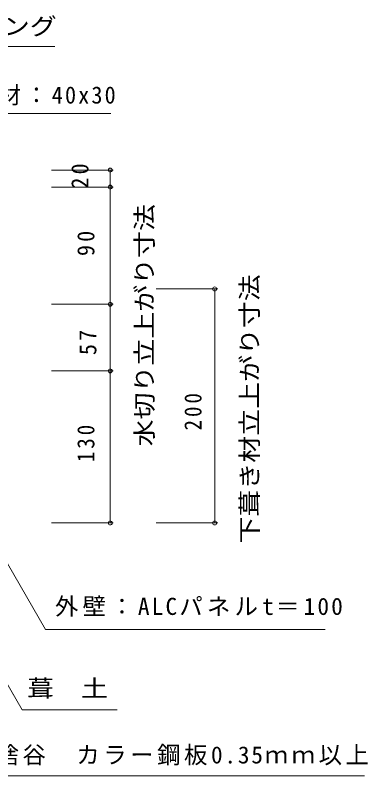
# Model space of a CAD drawing. Units: millimetres, scale not verified. Extents: x -687 to 696, y -330 to 339.
# Drawn here: x 395 to 696, y -311 to 339 of the extents above; entities that cross this region are included whole.
import ezdxf
from ezdxf.enums import TextEntityAlignment as Align

# ---------------------------------------------------------------- set-up
doc = ezdxf.new("R2010")
doc.units = ezdxf.units.MM
doc.header["$LTSCALE"] = 10
doc.layers.add('0-0_LAYER001', color=4, linetype='Continuous', lineweight=18)
doc.layers.add('0-1_LAYER004', color=7, linetype='Continuous', lineweight=18)
doc.layers.add('0-2_ADD_LINE', color=7, linetype='Continuous')
doc.styles.add('ＭＳ ゴシック', font='')
doc.styles.get('ＭＳ ゴシック').set_extended_font_data('MS Gothic')

msp = doc.modelspace()

# ---------------------------------------------------------------- linework, layer by layer
at = {"layer": '0-0_LAYER001', "color": 2}
for p, q in [((321.74, 312.34), (429.08, 312.34)), ((478.73, 206.74), (426.23, 206.74)), ((476.23, 192.16), (476.23, 206.74)), ((478.73, 192.16), (426.23, 192.16)), ((476.23, 92.16), (476.23, 192.16)), ((567.97, 105.16), (515.47, 105.16)), ((565.47, -94.84), (565.47, 105.16)), ((478.73, 92.16), (426.23, 92.16)), ((476.23, 35.16), (476.23, 92.16)), ((478.73, 35.16), (426.23, 35.16)), ((476.23, -94.84), (476.23, 35.16)), ((478.73, -94.84), (426.23, -94.84)), ((567.97, -94.84), (515.47, -94.84)), ((370.36, -310.86), (691.6, -310.86))]:
    msp.add_line(p, q, dxfattribs=at)
for points in [[(277.76, 61.37), (329.69, 255.2), (476.69, 255.2)], [(254.14, -0.05), (401.11, -254.6), (482.27, -254.6)], [(356.92, -74.93), (420.96, -185.86), (659.75, -185.86)]]:
    msp.add_lwpolyline(points, dxfattribs=at)
for centre in [(476.23, 206.74), (476.23, 192.16), (476.23, 192.16), (565.47, 105.16), (476.23, 92.16), (476.23, 92.16), (476.23, 35.16), (476.23, 35.16), (476.23, -94.84), (565.47, -94.84)]:
    msp.add_circle(centre, 1.7, dxfattribs=at)
at = {"layer": '0-1_LAYER004'}
for p, q in [((321.74, 312.34), (418.92, 312.34)), ((329.69, 255.2), (476.69, 255.2)), ((477.93, 206.74), (426.23, 206.74)), ((476.23, -94.84), (476.23, 206.74)), ((426.23, 192.16), (477.93, 192.16)), ((515.47, 105.16), (567.17, 105.16)), ((426.23, 92.16), (477.93, 92.16)), ((426.23, 35.16), (477.93, 35.16)), ((254.14, -0.05), (401.11, -254.6)), ((426.23, -94.84), (477.93, -94.84)), ((565.47, -94.84), (515.47, -94.84)), ((401.11, -254.6), (482.27, -254.6)), ((370.36, -310.86), (693.29, -310.86))]:
    msp.add_line(p, q, dxfattribs=at)
for points in [[(565.47, 105.16), (565.47, -94.84), (567.17, -94.84)], [(420.96, -185.86), (356.92, -74.93), (358.86, -82.17)], [(420.96, -185.86), (659.75, -185.86), (420.96, -185.86)]]:
    msp.add_lwpolyline(points, dxfattribs=at)

# ---------------------------------------------------------------- texts
at = {"layer": '0-2_ADD_LINE', "style": 'ＭＳ ゴシック', "width": 1.15}
for s, p in [('シーリング', (315.61, 317.89)), ('葺\u3000土\u3000', (405.37, -247.79))]:
    msp.add_text(s, height=14.66, dxfattribs=at).set_placement(p, align=Align.BOTTOM_LEFT)
for s, p in [('水切り立上がり寸法', (517.15, -29.31)), ('下葺き材立上がり寸法', (606.92, -112.29))]:
    msp.add_text(s, height=14.66, rotation=90, dxfattribs=at).set_placement(p, align=Align.BOTTOM_LEFT)
at = {"layer": '0-2_ADD_LINE', "char_height": 14.66, "attachment_point": 7, "style": 'ＭＳ ゴシック'}
for s, insert in [('\\T1.19;\\W0.95;下地材：40x30', (335.93, 262)), ('\\T1.18;外壁：ALCパネルt＝100', (429.08, -174.96)), ('\\T1.15;捨谷\u3000カラー鋼板0.35ｍｍ以上', (378.28, -301.98))]:
    msp.add_mtext(s, dxfattribs=dict(at, insert=insert))
at = {"layer": '0-2_ADD_LINE', "char_height": 14.66, "attachment_point": 7, "rotation": 90, "style": 'ＭＳ ゴシック'}
for s, insert in [('\\T1.28;\\W0.95;20', (457.88, 190.87)), ('\\T1.28;\\W0.95;90', (462.96, 133.28)), ('\\T1.28;\\W0.95;57', (464.65, 48.6)), ('\\T1.28;\\W0.9;200', (554.41, -15.76)), ('\\T1.28;\\W0.9;130', (462.96, -42.86))]:
    msp.add_mtext(s, dxfattribs=dict(at, insert=insert))

doc.saveas('drawing.dxf')
